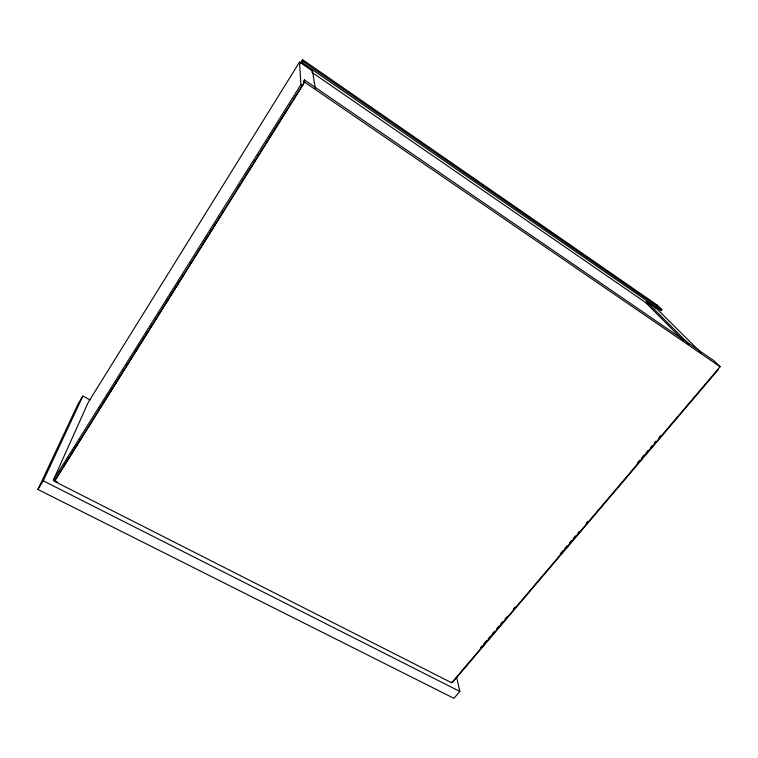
<?xml version="1.0" encoding="UTF-8"?>
<svg xmlns="http://www.w3.org/2000/svg" width="758" height="758" viewBox="0 0 758 758"><rect width="100%" height="100%" fill="white"/><g stroke="black" fill="none" stroke-linecap="round" stroke-linejoin="round"><path stroke-width="1.14" d="M54.415 481.321L303.683 83.352L303.513 81.305L304.394 79.903L714.008 360.732L720.1 366.711L451.673 682.787L54.415 481.321L304.602 82.129L304.394 79.903M57.58 482.069L53.411 479.956L88.193 402.489L299.524 62.061L312.514 71.025L315.309 88.288M456.714 677.567L459.831 691.429L453.938 698.326L37.9 489.46L43.272 480.837L82.868 396.064L90.164 399.987M37.9 489.46L78.245 403.559L82.868 396.064M300.073 63.691L302.575 59.674L657.357 305.19L661.905 309.652L661.109 310.638L301.959 62.488L301.845 61.019M301.959 62.488L302.717 61.265L302.575 59.674M53.411 479.956L300.917 84.593L299.524 62.061M59.512 472.774L60.773 470.775M63.284 466.767L65.794 462.759M67.045 460.76L69.689 456.534M70.816 454.753L73.46 450.527M74.578 448.736L77.231 444.51M79.742 440.502L80.992 438.503M99.052 409.68L101.714 405.435M102.823 403.663L105.476 399.428M106.584 397.656L109.247 393.411M110.355 391.649L113.008 387.404M115.377 383.633L116.779 381.388M119.29 377.389L120.55 375.381M123.061 371.373L124.312 369.373M126.823 365.365L128.083 363.357M130.594 359.349L131.845 357.35M134.356 353.342L137.34 348.576M138.6 346.577L141.102 342.569M142.362 340.569L144.873 336.561M146.123 334.553L148.634 330.554M151.145 326.546L152.405 324.538M154.916 320.539L156.328 318.275M158.678 314.523L160.099 312.258M162.449 308.515L163.87 306.251M166.21 302.508L168.892 298.235M169.982 296.492L172.653 292.228M173.914 290.219L176.424 286.211M177.675 284.212L180.186 280.204M181.446 278.195L183.957 274.188M190.694 263.443L191.945 261.444M194.455 257.436L195.706 255.427M198.217 251.429L199.477 249.42M201.988 245.412L204.669 241.129M205.75 239.405L208.441 235.113M209.521 233.398L212.212 229.106M213.282 227.391L215.973 223.089M218.484 219.081L219.744 217.082M222.255 213.074L223.506 211.075M237.766 188.325L240.277 184.317M241.527 182.318L244.038 178.31M245.289 176.301L247.989 172M249.06 170.294L251.76 165.983M254.082 162.278L255.531 159.976M258.042 155.968L259.293 153.959M261.804 149.951L263.064 147.952M265.575 143.944L266.825 141.936M269.336 137.928L271.847 133.92M273.107 131.92L276.045 127.23M276.869 125.913L279.816 121.214M281.066 119.214L283.577 115.207M284.837 113.207L287.348 109.199M289.859 105.191L291.11 103.192M293.621 99.184L294.881 97.176M311.765 72.218L312.514 71.025M701.557 353.2L656.674 308.677L646.546 301.675L645.759 302.65L683.214 340.304M655.12 307.947L657.357 305.19M655.481 308.402L656.968 306.554M480.572 647.692L482.107 645.882M483.632 644.082L486.693 640.472M488.228 638.672L490.521 635.962M492.056 634.162L494.349 631.461M496.642 628.752L498.944 626.051M500.47 624.241L502.772 621.541M505.065 618.831L506.6 617.031M513.488 608.92L515.014 607.111M560.171 553.918L563.232 550.308M564.767 548.508L567.06 545.798M569.353 543.098L571.655 540.388M573.181 538.587L575.483 535.887M577.776 533.177L579.311 531.377M586.199 523.257L587.725 521.457M637.478 462.854L639.771 460.144M641.306 458.344L644.366 454.734M645.892 452.933L648.194 450.224M650.487 447.523L652.013 445.723M654.315 443.013L655.841 441.213M658.901 437.603L660.436 435.803M452.498 682.465L718.186 369.686M43.272 480.837L459.831 691.429M304.602 82.129L720.1 366.711M300.917 84.593L302.849 85.919M312.59 72.787L648.175 304.318M302.717 61.265L661.905 309.652M658.626 308.184L661.109 310.638M646.546 301.675L689.098 344.255M451.493 681.954L451.673 682.787"/></g></svg>
